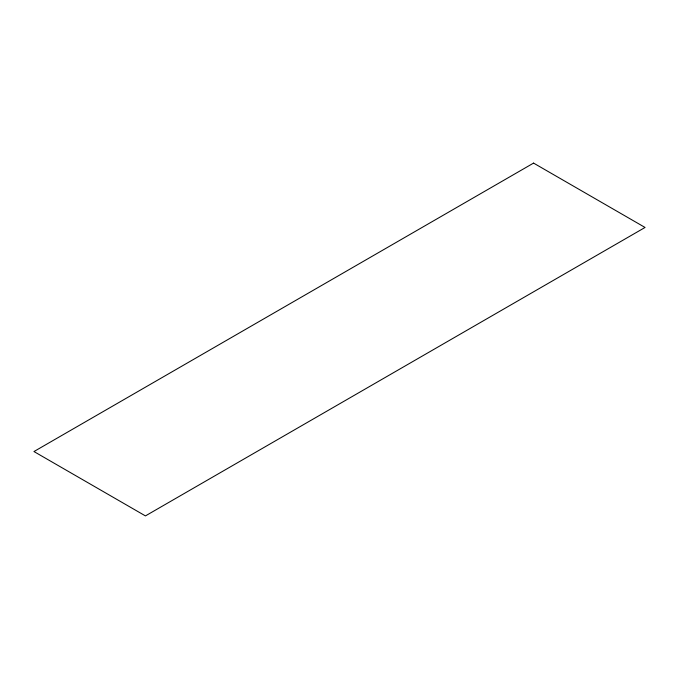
<?xml version="1.0" encoding="UTF-8"?>
<svg xmlns="http://www.w3.org/2000/svg" width="679" height="679" viewBox="0 0 679 679"><rect width="100%" height="100%" fill="white"/><g stroke="black" fill="none" stroke-linecap="round" stroke-linejoin="round"><path stroke-width="1.02" d="M533.567 163.096L33.95 451.543L145.433 515.904L645.05 227.457L533.567 163.096"/></g></svg>
